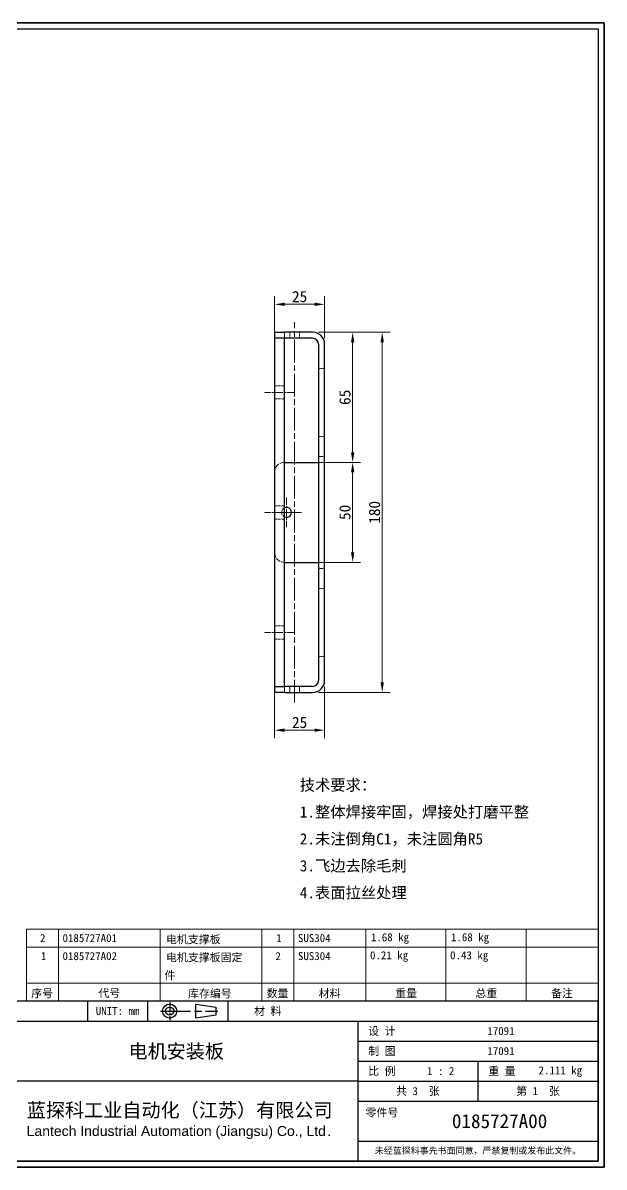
# Model space of a CAD drawing. Header units: millimetres. Extents: x 12 to 829, y 11 to 583.
# Drawn here: x 539 to 829, y 11 to 583 of the extents above; entities that cross this region are included whole.
import ezdxf
from ezdxf.enums import TextEntityAlignment as Align

# ---------------------------------------------------------------- set-up
doc = ezdxf.new("R2010")
doc.units = ezdxf.units.MM
doc.header["$LTSCALE"] = 2
doc.linetypes.add('CHAIN', pattern=[0.3543, 0.2362, -0.0295, 0.0591, -0.0295])
doc.linetypes.add('DASHED', pattern=[0.2067, 0.1654, -0.0413])
for name, color, linetype, lineweight in [('1', 7, 'Continuous', 18), ('可见 (ISO)', 7, 'Continuous', 25), ('图框 (ISO)', 7, 'Continuous', 35), ('标题 (ISO)', 7, 'Continuous', 25)]:
    doc.layers.add(name, color=color, linetype=linetype, lineweight=lineweight)
for name, color, linetype, lineweight, true_color in [('中心标记 (ISO)', 1, 'CHAIN', 18, 0xff0000), ('中心线 (ISO)', 1, 'CHAIN', 18, 0xff0000), ('尺寸 (ISO)', 7, 'Continuous', 18, 0x008000), ('符号 (ISO)', 7, 'Continuous', 18, 0x008000), ('隐藏 (ISO)', 5, 'DASHED', 18, 0x0000ff)]:
    doc.layers.add(name, color=color, linetype=linetype, lineweight=lineweight, true_color=true_color)
doc.styles.add('文本样式164', font='SimSun.ttf')
doc.styles.add('文本样式165', font='SimSun.ttf')
doc.styles.add('文本样式74', font='SimSun.ttf')
doc.styles.add('最新国标', font='simfang.ttf')
doc.styles.add('注释文本 (ISO)', font='simfang.ttf')
doc.dimstyles.new('默认 (GB)', dxfattribs={"dimscale": 2, "dimtxt": 2.8, "dimasz": 2.5, "dimexe": 2, "dimexo": 1.5, "dimgap": 0.5, "dimtad": 1, "dimtoh": 1, "dimdsep": 46, "dimtxsty": '最新国标', "dimcen": 0.09, "dimdle": 10, "dimclrd": 256, "dimclre": 256, "dimclrt": 256, "dimaunit": 1, "dimadec": 3, "dimazin": 2, "dimtfac": 0.535714, "dimtdec": 3, "dimtmove": 0, "dimatfit": 3, "dimfxl": 0, "dimtolj": 1, "dimlwd": -1, "dimlwe": -1, "dimarcsym": 0})

# ---------------------------------------------------------------- blocks, each defined once
blk = doc.blocks.new('图框 最新国标')
at = {"layer": '图框 (ISO)'}
for p, q in [((6, 291.5), (414.5, 291.5)), ((414.5, 291.5), (414.5, 5.5)), ((414.5, 5.5), (6, 5.5))]:
    blk.add_line(p, q, dxfattribs=at)
at = {"layer": '图框 (ISO)', "color": 7, "linetype": 'Continuous', "lineweight": 25}
for p, q in [((18, 290), (413, 290)), ((18, 290), (413, 290)), ((413, 290), (413, 7)), ((413, 290), (413, 7)), ((413, 7), (6, 7)), ((413, 7), (18, 7))]:
    blk.add_line(p, q, dxfattribs=at)
at = {"layer": '图框 (ISO)', "style": '文本样式74'}
blk.add_attdef('零件代号_001', (44.43, 287.25), '', height=2.5, rotation=180, dxfattribs=at)
blk = doc.blocks.new('标题栏 最新国标')
at = {"layer": '标题 (ISO)'}
for p, q in [((381.98, -183.84), (196.98, -183.84)), ((196.98, -183.84), (196.98, -223.84)), ((254.48, -183.84), (254.48, -188.84)), ((269.48, -183.84), (269.48, -188.84)), ((281.48, -188.09), (281.48, -184.59)), ((281.48, -184.59), (286.48, -185.34)), ((286.48, -185.34), (286.48, -187.34)), ((289.48, -183.84), (289.48, -188.84)), ((381.98, -223.84), (381.98, -183.84)), ((383.48, -183.84), (383.48, -225.34)), ((286.48, -187.34), (281.48, -188.09)), ((196.98, -188.84), (381.98, -188.84)), ((232.98, -188.84), (232.98, -223.84)), ((321.98, -188.84), (321.98, -223.84)), ((321.98, -193.84), (381.98, -193.84)), ((321.98, -198.84), (381.98, -198.84)), ((351.98, -198.84), (351.98, -208.84)), ((321.98, -203.84), (232.98, -203.84)), ((321.98, -203.84), (381.98, -203.84)), ((321.98, -208.84), (381.98, -208.84)), ((321.98, -218.84), (381.98, -218.84)), ((196.98, -223.84), (381.98, -223.84)), ((383.48, -225.34), (196.98, -225.34))]:
    blk.add_line(p, q, dxfattribs=at)
at = {"layer": '标题 (ISO)', "linetype": 'CHAIN', "ltscale": 5.000333}
blk.add_line((274.98, -184.09), (274.98, -188.59), dxfattribs=at)
at = {"layer": '标题 (ISO)', "linetype": 'CHAIN', "ltscale": 15.834605}
blk.add_line((272.73, -186.34), (286.98, -186.34), dxfattribs=at)
at = {"layer": '标题 (ISO)'}
for radius in [1.75, 1]:
    blk.add_circle((274.98, -186.34), radius, dxfattribs=at)
at = {"layer": '1', "style": '文本样式164'}
for s, p in [('UNIT: mm', (261.98, -186.34)), ('材 料', (299.48, -186.34)), ('设 计', (327.98, -191.34)), ('制 图', (327.98, -196.34)), ('比 例', (327.98, -201.34)), ('重 量', (357.98, -201.34)), ('共 3  张', (336.98, -206.34)), ('第 1  张', (366.98, -206.34))]:
    blk.add_text(s, height=2, dxfattribs=at).set_placement(p, align=Align.MIDDLE_CENTER)
at = {"layer": '标题 (ISO)', "style": '注释文本 (ISO)'}
for s, insert, char_height, attachment_point, line_spacing_factor in [('\\fSimSun|b0|i0;{\\H1.3000;      未注公差角度及线性公差使用m\\P}\\fSimSun|b0|i0;{\\H1.3000;（GB/T1804-2000），未注形位公差使\\P}\\fSimSun|b0|i0;{\\H1.3000;用K级（GB/T 1184-1996）。\\P}\\fSimSun|b0|i0;{\\H1.3000;—————————————————\\P}\\fSimSun|b0|i0;{\\H1.3000;             6以下    ±0.05 mm\\P}\\fSimSun|b0|i0;{\\H1.3000;     6 ～   30以下    ±0.10 mm\\P}\\fSimSun|b0|i0;{\\H1.3000;    30 ～  120以下    ±0.15 mm\\P}\\fSimSun|b0|i0;{\\H1.3000;   120 ～  400以下    ±0.20 mm\\P}\\fSimSun|b0|i0;{\\H1.3000;   400 ～ 1000以下    ±0.30 mm\\P}\\fSimSun|b0|i0;{\\H1.3000;  1000 ～ 2000以下    ±0.50 mm\\P}\\fSimSun|b0|i0;{\\H1.3000;          2000以上    ±0.80 mm\\P}\\fSimSun|b0|i0;{\\H1.3000;\\P}\\fSimSun|b0|i0;{\\H1.3000;           300以下    ±30′\\P}\\fSimSun|b0|i0;{\\H1.3000;   300 ～ 1000以下    ±15′\\P}\\fSimSun|b0|i0;{\\H1.3000;          1000以上    ±5′}', (198.48, -206.63), 1.3, 4, 1.023913), ('{\\fMicrosoft YaHei|b0|i0|c134|p34;\\H1.75x;蓝探科工业自动化（江苏）有限公司\\P\\fArial|b0|i0|c0|p34;\\H0.71429x;Lantech Industrial Automation (Jiangsu) Co., Ltd\\fFangSong|b0|i0|c134|p49;.\\H1.15195x; }', (277.48, -213.84), 2, 5, 0.978695)]:
    blk.add_mtext(s, dxfattribs=dict(at, insert=insert, char_height=char_height, attachment_point=attachment_point, line_spacing_factor=line_spacing_factor))
at = {"layer": '标题 (ISO)', "attachment_point": 5, "style": '注释文本 (ISO)'}
for s, insert, char_height in [('\\fFangSong|b0|i0;零件号', (327.98, -211.84), 2), ('\\fSimSun|b0|i0;{\\H1.6000;未经蓝探科事先书面同意，严禁复制或发布此文件。}', (351.98, -221.34), 1.6)]:
    blk.add_mtext(s, dxfattribs=dict(at, insert=insert, char_height=char_height))
at = {"layer": '标题 (ISO)', "style": '注释文本 (ISO)'}
blk.add_attdef('材料', text='', height=2, dxfattribs=at).set_placement((324.48, -186.34), align=Align.MIDDLE_CENTER)
at = {"layer": '标题 (ISO)'}
for tag, p, height, style in [('设计人_001', (354.32, -192.33), 2, '注释文本 (ISO)'), ('库存编号_001', (264.69, -198.14), 3.5, '文本样式165'), ('设计人_001', (354.32, -197.33), 2, '注释文本 (ISO)'), ('视图比例_001', (339.26, -202.33), 2, '注释文本 (ISO)'), ('质量\\P3;_001', (367.11, -202.16), 2, '注释文本 (ISO)'), ('零件代号_001', (345.48, -215.59), 3.5, '文本样式165')]:
    blk.add_attdef(tag, p, '', height=height, dxfattribs=dict(at, style=style))
blk = doc.blocks.new('*D10')
at = {"layer": 'Defpoints', "color": 0, "transparency": 16777216}
for p in [(689.4, 442.31), (664.4, 425.31), (689.4, 422.31)]:
    blk.add_point(p, dxfattribs=at)
at = {"layer": '尺寸 (ISO)', "color": 116, "true_color": 0x00803f, "transparency": 16777216}
for p, q in [((664.4, 428.31), (664.4, 446.31)), ((689.4, 425.31), (689.4, 446.31)), ((669.4, 442.31), (684.4, 442.31))]:
    blk.add_line(p, q, dxfattribs=at)
for points in [[(669.4, 443.14), (669.4, 441.48), (664.4, 442.31)], [(684.4, 443.14), (684.4, 441.48), (689.4, 442.31)]]:
    blk.add_solid(points, dxfattribs=at)
at = {"layer": '尺寸 (ISO)', "transparency": 16777216, "insert": (676.9, 446.14), "char_height": 5.6, "attachment_point": 5, "style": '最新国标'}
blk.add_mtext('\\A1;25', dxfattribs=at)
blk = doc.blocks.new('*D11')
at = {"layer": 'Defpoints', "color": 0, "transparency": 16777216}
for p in [(683.4, 428.31), (683.4, 363.31), (703.4, 363.31)]:
    blk.add_point(p, dxfattribs=at)
at = {"layer": '尺寸 (ISO)', "color": 116, "true_color": 0x00803f, "transparency": 16777216}
for p, q in [((686.4, 428.31), (707.4, 428.31)), ((703.4, 423.31), (703.4, 368.31)), ((686.4, 363.31), (707.4, 363.31))]:
    blk.add_line(p, q, dxfattribs=at)
for points in [[(702.57, 423.31), (704.24, 423.31), (703.4, 428.31)], [(702.57, 368.31), (704.24, 368.31), (703.4, 363.31)]]:
    blk.add_solid(points, dxfattribs=at)
at = {"layer": '尺寸 (ISO)', "transparency": 16777216, "insert": (699.57, 395.81), "char_height": 5.6, "attachment_point": 5, "rotation": 90, "style": '最新国标'}
blk.add_mtext('\\A1;65', dxfattribs=at)
blk = doc.blocks.new('*D12')
at = {"layer": 'Defpoints', "color": 0, "transparency": 16777216}
for p in [(683.4, 363.31), (683.4, 313.31), (703.4, 313.31)]:
    blk.add_point(p, dxfattribs=at)
at = {"layer": '尺寸 (ISO)', "color": 116, "true_color": 0x00803f, "transparency": 16777216}
for p, q in [((686.4, 363.31), (707.4, 363.31)), ((703.4, 358.31), (703.4, 318.31)), ((686.4, 313.31), (707.4, 313.31))]:
    blk.add_line(p, q, dxfattribs=at)
for points in [[(702.57, 358.31), (704.24, 358.31), (703.4, 363.31)], [(702.57, 318.31), (704.24, 318.31), (703.4, 313.31)]]:
    blk.add_solid(points, dxfattribs=at)
at = {"layer": '尺寸 (ISO)', "transparency": 16777216, "insert": (699.57, 338.31), "char_height": 5.6, "attachment_point": 5, "rotation": 90, "style": '最新国标'}
blk.add_mtext('\\A1;50', dxfattribs=at)
blk = doc.blocks.new('*D13')
at = {"layer": 'Defpoints', "color": 0, "transparency": 16777216}
for p in [(683.4, 428.31), (683.4, 248.31), (718.16, 248.31)]:
    blk.add_point(p, dxfattribs=at)
at = {"layer": '尺寸 (ISO)', "color": 116, "true_color": 0x00803f, "transparency": 16777216}
for p, q in [((686.4, 428.31), (722.16, 428.31)), ((718.16, 423.31), (718.16, 253.31)), ((686.4, 248.31), (722.16, 248.31))]:
    blk.add_line(p, q, dxfattribs=at)
for points in [[(717.33, 423.31), (719, 423.31), (718.16, 428.31)], [(717.33, 253.31), (719, 253.31), (718.16, 248.31)]]:
    blk.add_solid(points, dxfattribs=at)
at = {"layer": '尺寸 (ISO)', "transparency": 16777216, "insert": (714.33, 338.31), "char_height": 5.6, "attachment_point": 5, "rotation": 90, "style": '最新国标'}
blk.add_mtext('\\A1;180', dxfattribs=at)
blk = doc.blocks.new('*D14')
at = {"layer": 'Defpoints', "color": 0, "transparency": 16777216}
for p in [(689.4, 254.31), (664.4, 251.31), (689.4, 229.42)]:
    blk.add_point(p, dxfattribs=at)
at = {"layer": '尺寸 (ISO)', "color": 116, "true_color": 0x00803f, "transparency": 16777216}
for p, q in [((664.4, 248.31), (664.4, 225.42)), ((689.4, 251.31), (689.4, 225.42)), ((669.4, 229.42), (684.4, 229.42))]:
    blk.add_line(p, q, dxfattribs=at)
for points in [[(669.4, 230.25), (669.4, 228.59), (664.4, 229.42)], [(684.4, 230.25), (684.4, 228.59), (689.4, 229.42)]]:
    blk.add_solid(points, dxfattribs=at)
at = {"layer": '尺寸 (ISO)', "transparency": 16777216, "insert": (676.9, 233.25), "char_height": 5.6, "attachment_point": 5, "style": '最新国标'}
blk.add_mtext('\\A1;25', dxfattribs=at)
blk = doc.blocks.new('明细栏')
at = {"layer": '符号 (ISO)'}
for p, q in [((413, 65.01), (270.2, 65.01)), ((270.2, 65.01), (270.2, 51.5)), ((278.2, 65.01), (278.2, 51.5)), ((303.6, 65.01), (303.6, 51.5)), ((329, 65.01), (329, 51.5)), ((337, 65.01), (337, 51.5)), ((355, 65.01), (355, 51.5)), ((375, 65.01), (375, 51.5)), ((395, 65.01), (395, 51.5)), ((413, 65.01), (413, 51.5)), ((413, 60.51), (270.2, 60.51)), ((413, 51.5), (270.2, 51.5)), ((270.2, 47), (270.2, 51.5)), ((278.2, 47), (278.2, 51.5)), ((303.6, 47), (303.6, 51.5)), ((329, 47), (329, 51.5)), ((337, 47), (337, 51.5)), ((355, 47), (355, 51.5)), ((375, 47), (375, 51.5)), ((395, 47), (395, 51.5)), ((413, 47), (413, 51.5)), ((413, 47), (270.2, 47))]:
    blk.add_line(p, q, dxfattribs=at)
at = {"layer": '符号 (ISO)', "char_height": 2, "attachment_point": 7, "style": '注释文本 (ISO)'}
for s, insert in [('2', (273.61, 61.74)), ('0185727A01', (279.24, 61.71)), ('电机支撑板', (305.08, 61.19)), ('1', (332.61, 61.74)), ('SUS304', (338.03, 61.72)), ('1.68 kg', (356.26, 61.29)), ('1.68 kg', (376.26, 61.29)), ('1', (273.81, 57.24)), ('0185727A02', (279.24, 57.21)), ('电机支撑板固定', (305.08, 56.69)), ('2', (332.41, 57.24)), ('SUS304', (338.03, 57.22)), ('0.21 kg', (356.04, 56.79)), ('0.43 kg', (376.04, 56.79)), ('件', (304.72, 52.19)), ('序号', (271.42, 47.7)), ('代号', (288.19, 47.72)), ('库存编号', (310.58, 47.65)), ('数量', (330.21, 47.71)), ('材料', (343.21, 47.67)), ('重量', (362.33, 47.77)), ('总重', (382.36, 47.74)), ('备注', (401.25, 47.72))]:
    blk.add_mtext(s, dxfattribs=dict(at, insert=insert))

msp = doc.modelspace()

# ---------------------------------------------------------------- linework, layer by layer
at = {"layer": '中心标记 (ISO)', "ltscale": 8.287841}
for p, q in [((670.404, 345.768), (670.404, 330.851)), ((677.863, 338.309), (662.946, 338.309))]:
    msp.add_line(p, q, dxfattribs=at)
at = {"layer": '中心线 (ISO)', "ltscale": 23.990969}
msp.add_line((674.404, 243.309), (674.404, 433.309), dxfattribs=at)
at = {"layer": '中心线 (ISO)', "ltscale": 8.333956}
for p, q in [((674.404, 398.309), (659.404, 398.309)), ((674.404, 338.309), (659.404, 338.309)), ((674.404, 278.309), (659.404, 278.309))]:
    msp.add_line(p, q, dxfattribs=at)
at = {"layer": '可见 (ISO)'}
for p, q in [((664.404, 428.309), (669.404, 428.309)), ((664.404, 428.309), (664.404, 425.309)), ((669.404, 425.309), (664.404, 425.309)), ((664.404, 425.309), (664.404, 251.309)), ((683.404, 428.309), (669.404, 428.309)), ((683.404, 425.309), (669.404, 425.309)), ((669.404, 251.309), (669.404, 425.309)), ((686.404, 422.309), (686.404, 254.309)), ((689.404, 254.309), (689.404, 422.309)), ((669.404, 363.309), (683.404, 363.309)), ((683.404, 363.309), (686.404, 363.309)), ((669.404, 313.309), (683.404, 313.309)), ((683.404, 313.309), (686.404, 313.309)), ((664.404, 251.309), (669.404, 251.309)), ((664.404, 251.309), (664.404, 248.309)), ((669.404, 248.309), (664.404, 248.309)), ((683.404, 251.309), (669.404, 251.309)), ((669.404, 248.309), (683.404, 248.309))]:
    msp.add_line(p, q, dxfattribs=at)
for centre, radius, start, end in [((683.404, 422.309), 6, 0, 90), ((683.404, 422.309), 3, 0, 90), ((670.404, 338.309), 2.458, 245.99903, 114.00097), ((683.404, 254.309), 6, 270, 0), ((683.404, 254.309), 3, 270, 0)]:
    msp.add_arc(centre, radius, start, end, dxfattribs=at)
at = {"layer": '隐藏 (ISO)', "ltscale": 2.856945}
for p, q in [((669.404, 428.309), (669.404, 425.309)), ((669.404, 425.309), (669.404, 428.309)), ((671.946, 425.309), (671.946, 428.309)), ((676.863, 425.309), (676.863, 428.309)), ((689.404, 410.309), (686.404, 410.309)), ((689.404, 376.309), (686.404, 376.309)), ((686.404, 366.309), (689.404, 366.309)), ((686.404, 363.309), (689.404, 363.309)), ((686.404, 313.309), (689.404, 313.309)), ((686.404, 310.309), (689.404, 310.309)), ((689.404, 300.309), (686.404, 300.309)), ((689.404, 266.309), (686.404, 266.309)), ((669.404, 251.309), (669.404, 248.309)), ((669.404, 248.309), (669.404, 251.309)), ((671.946, 248.309), (671.946, 251.309)), ((676.863, 248.309), (676.863, 251.309))]:
    msp.add_line(p, q, dxfattribs=at)
at = {"layer": '隐藏 (ISO)', "ltscale": 4.761642}
for p, q in [((669.404, 401.633), (664.404, 401.633)), ((669.404, 394.986), (664.404, 394.986)), ((669.404, 341.633), (664.404, 341.633)), ((669.404, 334.986), (664.404, 334.986)), ((669.404, 281.633), (664.404, 281.633)), ((669.404, 274.986), (664.404, 274.986))]:
    msp.add_line(p, q, dxfattribs=at)
at = {"layer": '隐藏 (ISO)', "ltscale": 7.479626}
for centre, start, end in [((669.404, 358.309), 90, 180), ((669.404, 318.309), 180, 270)]:
    msp.add_arc(centre, 5, start, end, dxfattribs=at)
at = {"layer": '隐藏 (ISO)', "ltscale": 5.3939}
msp.add_arc((670.404, 338.309), 2.458, 114.00097, 245.99903, dxfattribs=at)

# ---------------------------------------------------------------- block references
at = {"xscale": 2, "yscale": 2, "zscale": 2}
msp.add_blockref('图框 最新国标', (0, 0), dxfattribs=at)
ref = msp.add_blockref('标题栏 最新国标', (62.035, 461.689), dxfattribs=dict(xscale=2, yscale=2, zscale=2))
ref.add_attrib('零件代号_001', '0185727A00', (752.992, 30.5), dxfattribs={"layer": '标题 (ISO)', "height": 7, "style": '文本样式165'})
ref.add_attrib('库存编号_001', '电机安装板', (591.425, 65.402), dxfattribs={"layer": '标题 (ISO)', "height": 7, "style": '文本样式165'})
ref.add_attrib('质量\\P3;_001', '2.111 kg', (796.263, 57.366), dxfattribs={"layer": '标题 (ISO)', "height": 4, "style": '注释文本 (ISO)'})
ref.add_attrib('视图比例_001', '1 : 2', (740.56, 57.034), dxfattribs={"layer": '标题 (ISO)', "height": 4, "style": '注释文本 (ISO)'})
ref.add_attrib('设计人_001', '17091', (770.674, 77.023), dxfattribs={"layer": '标题 (ISO)', "height": 4, "style": '注释文本 (ISO)'})
ref.add_attrib('设计人_001', '17091', (770.674, 67.023), dxfattribs={"layer": '标题 (ISO)', "height": 4, "style": '注释文本 (ISO)'})
at = {"layer": '符号 (ISO)', "xscale": 2, "yscale": 2, "zscale": 2}
msp.add_blockref('明细栏', (0, 0), dxfattribs=at)

# ---------------------------------------------------------------- texts
at = {"layer": '符号 (ISO)', "insert": (676.976, 174.782), "char_height": 5.6, "width": 125.75438, "attachment_point": 4, "line_spacing_factor": 1.441304, "style": '注释文本 (ISO)'}
msp.add_mtext('\\fFangSong|b0|i0;{\\H5.6000;技术要求：\\P}\\fFangSong|b0|i0;{\\H5.6000;1.整体焊接牢固，焊接处打磨平整\\P}\\fFangSong|b0|i0;{\\H5.6000;2.未注倒角C1，未注圆角R5\\P}\\fFangSong|b0|i0;{\\H5.6000;3.飞边去除毛刺\\P}\\fFangSong|b0|i0;{\\H5.6000;4.表面拉丝处理}', dxfattribs=at)

# ---------------------------------------------------------------- dimensions: what is measured, and where the dimension line sits
at = {"layer": '尺寸 (ISO)', "color": 116, "true_color": 0x00803f}
for base, p1, p2, angle, picture, middle in [((689.404, 442.309), (664.404, 425.309), (689.404, 422.309), 180, '*D10', (676.904, 442.309)), ((703.404, 363.309), (683.404, 428.309), (683.404, 363.309), 270, '*D11', (703.404, 395.809)), ((718.163, 248.309), (683.404, 428.309), (683.404, 248.309), 90, '*D13', (718.163, 338.309)), ((703.404, 313.309), (683.404, 363.309), (683.404, 313.309), 270, '*D12', (703.404, 338.309)), ((689.404, 229.422), (664.404, 251.309), (689.404, 254.309), 180, '*D14', (676.904, 229.422))]:
    dim = msp.add_linear_dim(base=base, p1=p1, p2=p2, angle=angle, dimstyle='默认 (GB)', override={"dimgap": 0.5, "dimtoh": 0, "dimdec": 2, "dimtol": 0, "dimlim": 0, "dimtp": 0, "dimtm": 0, "dimtdec": 3, "dimtofl": 0, "dimatfit": 1}, dxfattribs=at)
    dim.commit()
    dim.dimension.update_dxf_attribs({"geometry": picture, "text_midpoint": middle, "dimtype": 160})

doc.saveas('drawing.dxf')
